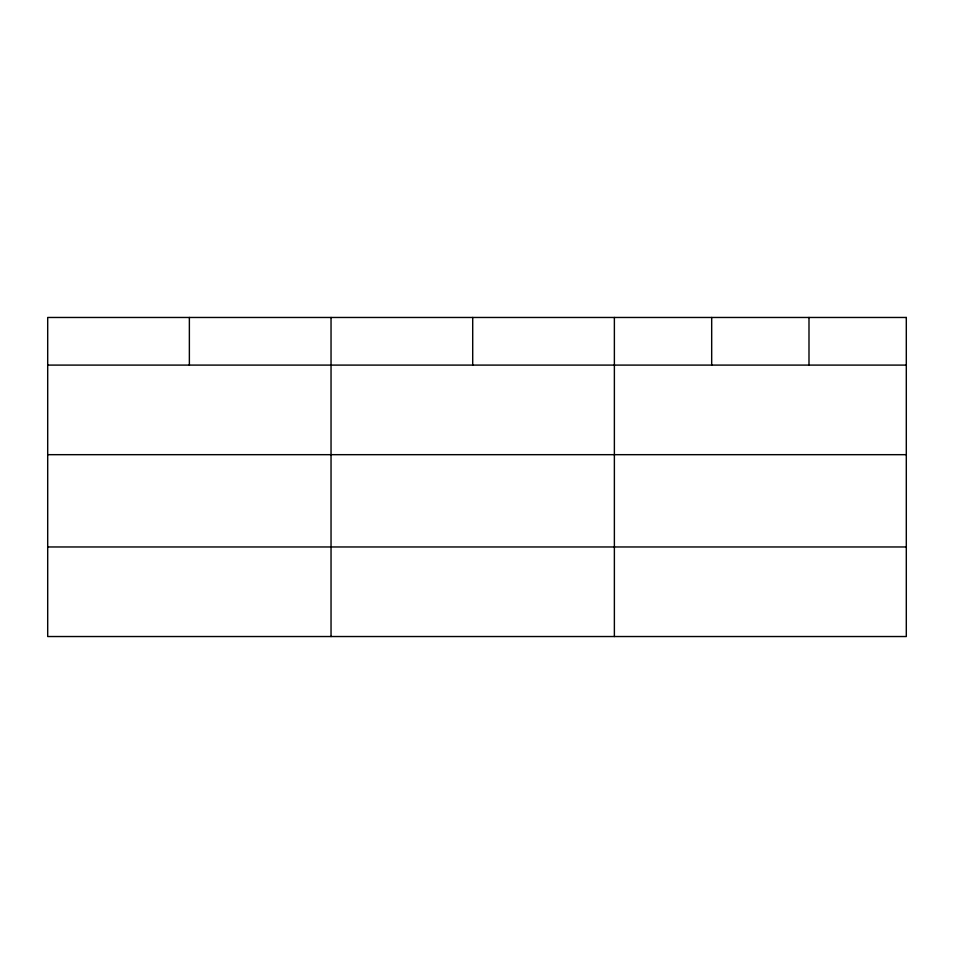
<?xml version="1.0" encoding="UTF-8"?>
<svg xmlns="http://www.w3.org/2000/svg" width="954" height="954" viewBox="0 0 954 954"><rect width="100%" height="100%" fill="white"/><g stroke="black" fill="none" stroke-linecap="round" stroke-linejoin="round"><path stroke-width="1.43" d="M47.7 365.096L906.3 365.096M47.7 454.676L906.3 454.676M47.7 546.964L906.3 546.964M808.992 317.467L808.992 365.096M711.684 317.467L711.684 365.096M614.376 317.467L614.376 636.533M472.707 317.467L472.707 365.096M331.038 317.467L331.038 636.533M189.369 317.467L189.369 365.096M906.3 317.467L47.7 317.467L47.7 636.533L906.3 636.533L906.3 317.467"/></g></svg>
